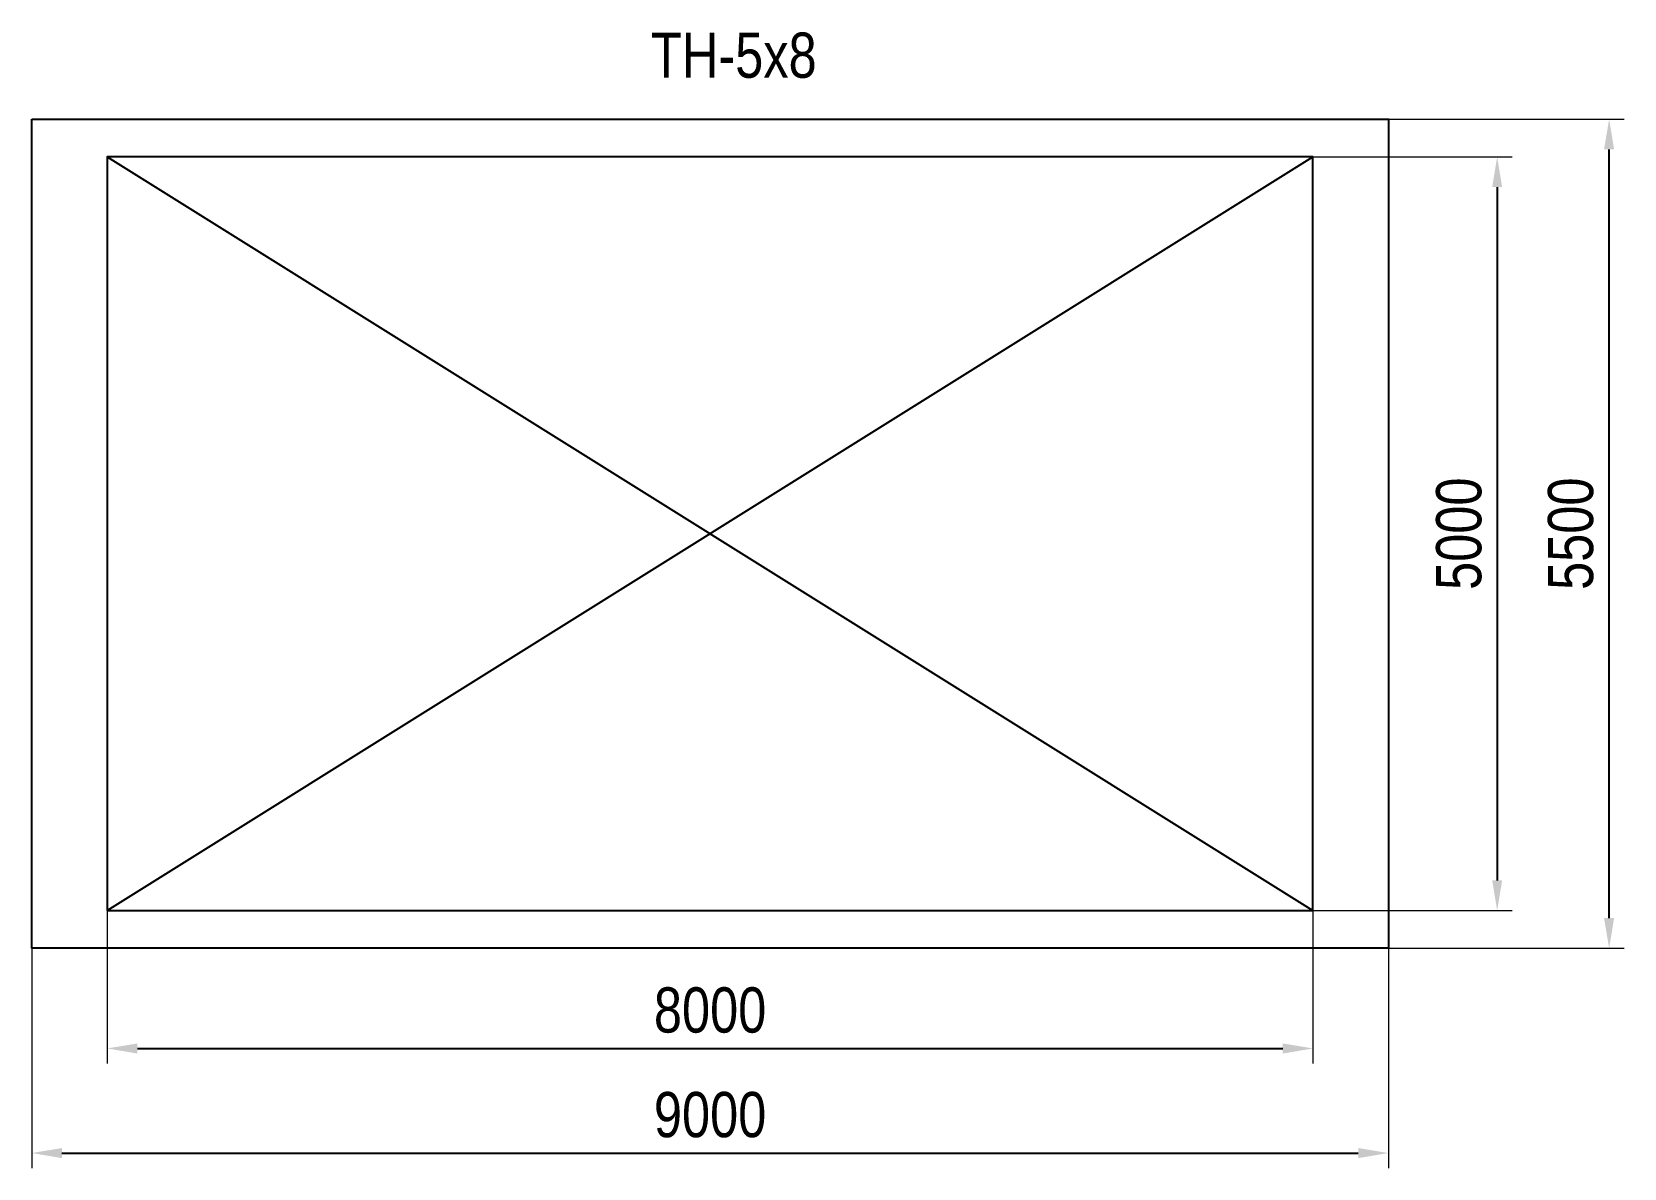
# Model space of a CAD drawing. Header units: millimetres. Extents: x -4491 to 6074, y -4177 to 3362.
import ezdxf

# ---------------------------------------------------------------- set-up
doc = ezdxf.new("R2010")
doc.units = ezdxf.units.MM
for name, color, linetype in [('DIKOM_АРТИКУЛ', 7, 'Continuous'), ('DIKOM_ОБЪЕКТ', 7, 'Continuous'), ('DIKOM_РАЗМЕР_ОБЪЕКТА', 7, 'Continuous')]:
    doc.layers.add(name, color=color, linetype=linetype)
doc.styles.add('style1', font='arial.ttf', dxfattribs={"width": 0.8})
doc.dimstyles.new('1-50', dxfattribs={"dimtxt": 300, "dimasz": 200, "dimexe": 100, "dimexo": 0, "dimgap": 100, "dimtad": 1, "dimdec": 0, "dimtxsty": 'style1', "dimcen": 0, "dimclrd": 7, "dimclre": 7, "dimadec": 1, "dimazin": 2, "dimtfac": 1, "dimtdec": 0, "dimtmove": 0, "dimatfit": 3, "dimfxl": 0, "dimlwd": 25, "dimlwe": 18, "dimarcsym": 0})

# ---------------------------------------------------------------- blocks, each defined once
blk = doc.blocks.new('*D9')
at = {"layer": 'Defpoints', "color": 0, "transparency": 16777216}
for p in [(4009, 2532), (3809, -2468), (5231, -2468)]:
    blk.add_point(p, dxfattribs=at)
at = {"layer": 'DIKOM_РАЗМЕР_ОБЪЕКТА', "color": 7, "lineweight": 18, "transparency": 16777216}
for p, q in [((4009, 2532), (5331, 2532)), ((3809, -2468), (5331, -2468))]:
    blk.add_line(p, q, dxfattribs=at)
at = {"layer": 'DIKOM_РАЗМЕР_ОБЪЕКТА', "color": 7, "lineweight": 25, "transparency": 16777216}
blk.add_line((5231, 2332), (5231, -2268), dxfattribs=at)
at = {"layer": 'DIKOM_РАЗМЕР_ОБЪЕКТА', "color": 7, "transparency": 16777216}
for points in [[(5198, 2332), (5264, 2332), (5231, 2532)], [(5198, -2268), (5264, -2268), (5231, -2468)]]:
    blk.add_solid(points, dxfattribs=at)
at = {"layer": 'DIKOM_РАЗМЕР_ОБЪЕКТА', "color": 0, "transparency": 16777216, "insert": (4978, 32), "char_height": 300, "attachment_point": 5, "rotation": 90, "style": 'style1'}
blk.add_mtext('5000', dxfattribs=at)
blk = doc.blocks.new('*D10')
at = {"layer": 'Defpoints', "color": 0, "transparency": 16777216}
for p in [(-3991, -2468), (4009, -2468), (4009, -3383)]:
    blk.add_point(p, dxfattribs=at)
at = {"layer": 'DIKOM_РАЗМЕР_ОБЪЕКТА', "color": 7, "lineweight": 18, "transparency": 16777216}
for p, q in [((-3991, -2468), (-3991, -3483)), ((4009, -2468), (4009, -3483))]:
    blk.add_line(p, q, dxfattribs=at)
at = {"layer": 'DIKOM_РАЗМЕР_ОБЪЕКТА', "color": 7, "lineweight": 25, "transparency": 16777216}
blk.add_line((-3791, -3383), (3809, -3383), dxfattribs=at)
at = {"layer": 'DIKOM_РАЗМЕР_ОБЪЕКТА', "color": 7, "transparency": 16777216}
for points in [[(-3791, -3350), (-3791, -3417), (-3991, -3383)], [(3809, -3350), (3809, -3417), (4009, -3383)]]:
    blk.add_solid(points, dxfattribs=at)
at = {"layer": 'DIKOM_РАЗМЕР_ОБЪЕКТА', "color": 0, "transparency": 16777216, "insert": (9, -3130), "char_height": 300, "attachment_point": 5, "style": 'style1'}
blk.add_mtext('8000', dxfattribs=at)
blk = doc.blocks.new('*D11')
at = {"layer": 'Defpoints', "color": 0, "transparency": 16777216}
for p in [(4509, 2782), (5974, 2782), (4509, -2718)]:
    blk.add_point(p, dxfattribs=at)
at = {"layer": 'DIKOM_РАЗМЕР_ОБЪЕКТА', "color": 7, "lineweight": 18, "transparency": 16777216}
for p, q in [((4509, 2782), (6074, 2782)), ((4509, -2718), (6074, -2718))]:
    blk.add_line(p, q, dxfattribs=at)
at = {"layer": 'DIKOM_РАЗМЕР_ОБЪЕКТА', "color": 7, "lineweight": 25, "transparency": 16777216}
blk.add_line((5974, -2518), (5974, 2582), dxfattribs=at)
at = {"layer": 'DIKOM_РАЗМЕР_ОБЪЕКТА', "color": 7, "transparency": 16777216}
for points in [[(5940, 2582), (6007, 2582), (5974, 2782)], [(5940, -2518), (6007, -2518), (5974, -2718)]]:
    blk.add_solid(points, dxfattribs=at)
at = {"layer": 'DIKOM_РАЗМЕР_ОБЪЕКТА', "color": 0, "transparency": 16777216, "insert": (5720, 32), "char_height": 300, "attachment_point": 5, "rotation": 90, "style": 'style1'}
blk.add_mtext('5500', dxfattribs=at)
blk = doc.blocks.new('*D12')
at = {"layer": 'Defpoints', "color": 0, "transparency": 16777216}
for p in [(-4491, -2718), (4509, -2718), (4509, -4077)]:
    blk.add_point(p, dxfattribs=at)
at = {"layer": 'DIKOM_РАЗМЕР_ОБЪЕКТА', "color": 7, "lineweight": 18, "transparency": 16777216}
for p, q in [((-4491, -2718), (-4491, -4177)), ((4509, -2718), (4509, -4177))]:
    blk.add_line(p, q, dxfattribs=at)
at = {"layer": 'DIKOM_РАЗМЕР_ОБЪЕКТА', "color": 7, "lineweight": 25, "transparency": 16777216}
blk.add_line((-4291, -4077), (4309, -4077), dxfattribs=at)
at = {"layer": 'DIKOM_РАЗМЕР_ОБЪЕКТА', "color": 7, "transparency": 16777216}
for points in [[(-4291, -4044), (-4291, -4111), (-4491, -4077)], [(4309, -4044), (4309, -4111), (4509, -4077)]]:
    blk.add_solid(points, dxfattribs=at)
at = {"layer": 'DIKOM_РАЗМЕР_ОБЪЕКТА', "color": 0, "transparency": 16777216, "insert": (9, -3824), "char_height": 300, "attachment_point": 5, "style": 'style1'}
blk.add_mtext('9000', dxfattribs=at)

msp = doc.modelspace()

# ---------------------------------------------------------------- linework, layer by layer
at = {"layer": 'DIKOM_ОБЪЕКТ'}
for points in [[(-4490.9, 2781.9), (4509.1, 2781.9), (4509.1, -2718.1), (-4490.9, -2718.1)], [(-3990.9, -2468.1), (4009.1, -2468.1), (4009.1, 2531.9), (-3990.9, 2531.9)]]:
    msp.add_lwpolyline(points, close=True, dxfattribs=at)
for points in [[(-3990.9, -2468.1), (4009.1, 2531.9)], [(-3990.9, 2531.9), (4009.1, -2468.1)]]:
    msp.add_lwpolyline(points, dxfattribs=at)

# ---------------------------------------------------------------- texts
at = {"layer": 'DIKOM_АРТИКУЛ', "color": 7, "insert": (-382.9, 3357.1), "char_height": 300, "width": 5405.477, "attachment_point": 1, "style": 'style1'}
msp.add_mtext('{\\fArial|b0|i0|c204|p34;ТН}-5x8', dxfattribs=at)

# ---------------------------------------------------------------- dimensions: what is measured, and where the dimension line sits
at = {"layer": 'DIKOM_РАЗМЕР_ОБЪЕКТА'}
for base, p1, p2, picture, middle in [((5973.6, 2781.9), (4509.1, -2718.1), (4509.1, 2781.9), '*D11', (5973.6, 31.9)), ((5231.1, -2468.1), (4009.1, 2531.9), (3809.1, -2468.1), '*D9', (5231.1, 31.9))]:
    dim = msp.add_linear_dim(base=base, p1=p1, p2=p2, angle=90, dimstyle='1-50', dxfattribs=at)
    dim.commit()
    dim.dimension.update_dxf_attribs({"geometry": picture, "text_midpoint": middle, "dimtype": 160})
for base, p1, p2, picture, middle in [((4009.1, -3383.4), (-3990.9, -2468.1), (4009.1, -2468.1), '*D10', (9.1, -3383.4)), ((4509.1, -4077.4), (-4490.9, -2718.1), (4509.1, -2718.1), '*D12', (9.1, -4077.4))]:
    dim = msp.add_linear_dim(base=base, p1=p1, p2=p2, dimstyle='1-50', dxfattribs=at)
    dim.commit()
    dim.dimension.update_dxf_attribs({"geometry": picture, "text_midpoint": middle, "dimtype": 160})

doc.saveas('drawing.dxf')
